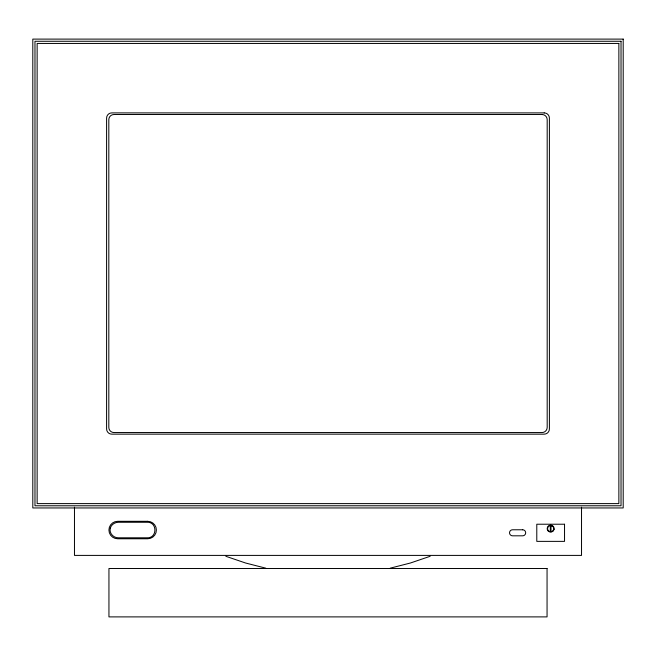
<?xml version="1.0" encoding="UTF-8"?>
<svg xmlns="http://www.w3.org/2000/svg" width="656" height="656" viewBox="0 0 656 656"><rect width="100%" height="100%" fill="white"/><g stroke="black" fill="none" stroke-linecap="round" stroke-linejoin="round"><path stroke-width="0.98" d="M430.164 556.288L410.41 563.012L390.197 568.178M265.803 568.178L245.59 563.012L225.836 556.288M581.528 507.162L581.528 555.402L74.472 555.402L74.472 507.162M110.339 528.023C108.855 532.984 113.381 537.961 118.359 537.797L146.952 537.797C157.538 538.469 157.538 521.602 146.952 522.266L118.359 522.266C114.816 522.283 111.372 524.57 110.339 528.023M554.017 529.556C553.279 532.893 548.039 532.893 547.309 529.556A3.469 3.469 0 0 1 550.663 525.185A3.469 3.469 0 0 1 554.017 529.556M623.2 39.106L32.8 39.106L32.8 507.949L623.2 507.949L623.2 39.106M621.027 41.271L34.973 41.271L34.973 505.776L621.027 505.776L621.027 41.271M618.862 43.444L37.138 43.444L37.138 503.611L618.862 503.611L618.862 43.444M544.218 112.906L111.782 112.906A5.182 5.182 0 0 0 106.6 118.088L106.6 428.967A5.182 5.182 0 0 0 111.782 434.149L544.218 434.149A5.182 5.182 0 0 0 549.4 428.967L549.4 118.088A5.182 5.182 0 0 0 544.218 112.906M542.053 114.513L113.947 114.513A5.133 5.133 0 0 0 108.814 119.638L108.814 427.417A5.133 5.133 0 0 0 113.947 432.542L542.053 432.542A5.133 5.133 0 0 0 547.186 427.417L547.186 119.638A5.133 5.133 0 0 0 542.053 114.513M147.666 521.307L117.645 521.307A8.725 8.725 0 0 0 108.921 530.032A8.725 8.725 0 0 0 117.645 538.765L147.666 538.765A8.725 8.725 0 0 0 156.39 530.032A8.725 8.725 0 0 0 147.666 521.307M564.537 524.226L536.788 524.226L536.788 541.372L564.537 541.372L564.537 524.226M551.007 526.055L550.31 526.055L550.31 531.27L551.007 531.27L551.007 526.055M522.66 529.777L512.549 529.777A3.018 3.018 0 0 0 509.532 532.795A3.018 3.018 0 0 0 512.549 535.813L522.66 535.813A3.018 3.018 0 0 0 525.677 532.795A3.018 3.018 0 0 0 522.66 529.777M547.055 568.514L108.945 568.514L108.945 616.894L547.055 616.894L547.055 568.514M549.121 531.327A3.083 3.083 0 0 0 553.746 528.662A3.083 3.083 0 0 0 549.121 525.989A3.083 3.083 0 0 0 549.121 531.327"/></g></svg>
